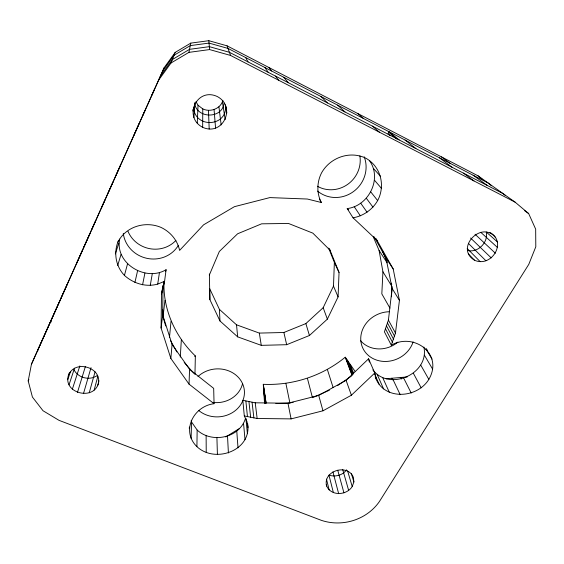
<?xml version="1.0" encoding="UTF-8"?>
<svg xmlns="http://www.w3.org/2000/svg" width="564" height="564" viewBox="0 0 564 564"><rect width="100%" height="100%" fill="white"/><g stroke="black" fill="none" stroke-linecap="round" stroke-linejoin="round"><path stroke-width="0.85" d="M202.666 127.309C182.969 117.22 196.681 86.997 217.218 96.5C236.661 106.666 223.083 136.566 202.666 127.309L202.772 108.901L198.042 105.264L195.948 101.689M247.589 423.317C252.256 450.375 215.272 463.925 196.914 446.653C180.727 430.938 193.656 406.059 214.059 403.711L189.032 384.119L170.857 358.457L161.093 328.036L161.473 294.316L161.931 290.883M161.093 328.036L162.693 314.909L163.038 285.722M196.914 446.653L197.153 430.05L191.556 421.999L191.238 420.286M194.954 374.602L195.356 355.962C175.263 336.687 162.876 309.46 163.997 281.408M191.111 438.383L191.556 421.999M189.314 428.696L189.37 426.997M189.032 384.119L189.56 369.3L172.076 344.392L162.693 314.909M329.461 248.802L339.042 272.454L338.083 296.883L327.36 319.146L309.432 335.502L286.667 344.703L261.266 345.351L237.677 336.863L219.974 320.972L209.893 299.639L209.674 288.627L219.41 309.354L236.52 324.815L259.327 333.091L283.875 332.492L305.871 323.581L323.172 307.704L333.493 286.103L334.367 262.401L328.643 248.111M197.259 123.185L198.042 105.264M373.29 236.866L379.086 250.451L382.928 271.806L381.828 293.872L389.921 308.078M391.465 296.784L392.022 286.561M180.276 357.09L181.333 339.937M193.903 117.502L194.947 102.592M192.867 110.981L192.994 109.444M170.857 358.457L172.076 344.392M169.454 337.646L171.019 321.254M375.18 376.611C382.871 400.553 416.852 398.945 428.837 379.396C443.706 354.009 414.018 332.224 391.289 345.161L384.415 331.829L388.42 320.105L392.121 288.444L386.009 258.058L374.158 236.831M165.696 325.978L163.003 316.792L164.977 300.415M391.289 345.161L395.484 333.063L399.432 300.372L393.2 268.972L376.026 238.614M161.473 294.316L164.582 281.309L166.084 269.719C145.632 282.042 114.668 263.317 119.695 239.122M163.659 284.517L163.99 282.007M162.101 291.017L162.777 285.913M162.827 287.753L163.052 286.061M118.475 240.49C113.42 252.334 115.493 265.996 124.432 275.415C133.414 283.495 145.879 287.428 157.708 284.101L159.471 272.405M150.271 285.306L152.322 273.561M28.2 380.947L31.45 364.224L164.18 67.68L175.207 52.381L190.801 43.111L208.828 40.693L227.073 45.839L478.11 175.869L515.066 202.123L528.665 213.573L535.673 229.167L535.8 246.771L528.778 264.375L379.417 501.53C366.72 519.874 342.299 527.403 321.283 520.318L59.037 420.356L43.026 410.747L32.416 397.056L28.2 380.947L28.891 379.375M37.598 351.478L37.929 349.772L164.18 67.68M50.936 322.178L51.437 319.661M142.572 284.813L144.92 273.075M158.399 80.462L171.019 62.985L188.919 52.367L190.801 43.111M98.883 380.735C96.557 402.717 59.474 393.249 69.435 372.741M97.572 385.741C104.629 368.793 76.239 358.626 68.879 374.376M134.916 282.508L137.567 270.833M202.772 108.901C210.309 112.61 220.623 108.732 222.879 100.47M224.148 103.099C222.301 119.124 196.829 118.856 194.517 103.219M94.16 390.091L97.755 376.625M124.432 275.415L127.499 263.973M89.239 392.798L95.062 371.796M165.64 271.263L166.084 269.719M83.465 393.651L91.023 367.643M117.707 265.475L121.048 254.364M77.451 392.445L85.397 366.48M72.326 389.287L79.827 365.937M377.464 240.757L353.036 217.803L347.212 208.581C368.687 205.973 382.47 178.675 369.49 160.662M115.338 253.927L118.792 243.211M353.036 217.803C363.322 216.054 372.444 209.625 377.654 200.594C385.649 185.478 380.763 166.274 365.465 158.005C349.476 150.532 329.975 157.716 321.522 172.929C316.855 182.116 316.545 193.283 321.318 202.497L307.387 199.029L269.853 197.597L234.427 206.671L203.583 224.824L179.599 250.402C177.526 240.271 170.342 231.804 161.05 227.433C145.399 220.714 125.744 226.474 117.954 242.069M68.998 384.845L74.547 368.193M67.75 379.685L70.563 371.415M352.218 486.563L353.875 481.931L353.402 477.398C347.741 463.058 322.312 470.961 326.676 486.076C331.131 496.355 346.719 495.453 352.218 486.563L347.593 470.855M372.86 369.892C389.231 391.599 429.613 373.96 423.895 347.022M495.1 237.007C480.796 220.411 454.732 248.555 474.486 260.194C491.322 268.034 507.628 242.111 489.876 232.424M197.153 430.05C211.874 443.713 239.622 438.08 245.544 418.255M171.019 62.985L175.207 52.381M209.385 274.929L219.333 251.473L237.613 233.778L261.618 223.823L288.479 223.457L312.844 233.136L330.194 250.367M108.048 193.05L112.976 182.087M115.902 175.489L120.456 165.358M76.401 263.783L82.795 249.549M83.832 247.18L89.887 233.693M91.354 230.323L95.809 220.404M101.316 208.151L105.024 199.889M31.45 364.224L60.01 300.478M60.397 299.547L67.638 283.466M151.815 95.224L154.578 89.098M133.583 135.973L139.364 123.051M142.762 115.514L145.047 110.445M162.615 71.127L174.079 55.244L190.294 45.606L209.04 43.09L228.018 48.434L488.17 183.018L491.484 185.803M160.289 76.274L172.394 59.516L189.539 49.336L209.364 46.664L229.421 52.297L503.06 193.593L505.027 195.25M346.536 469.826C342.693 475.346 335.178 477.264 328.939 475.107L333.402 492.668M248.012 427.519L246.947 421.519L244.304 415.936L242.83 400.285L255.224 402.795L287.971 403.232L318.716 395.42L346.084 380.333L368.581 358.796L374.785 372.987L376.216 379.008M244.304 415.936L257.149 418.495L291.102 418.89L322.989 410.796L351.393 395.216L374.785 372.987M264.551 403.373L263.303 384.31C292.85 385.628 322.34 375.962 345.238 357.223L354.897 371.126M337.737 385.494L351.435 376.082M194.636 356.42L195.356 355.962M225.741 436.959L239.15 428.675M97.523 375.321C90.05 380.947 78.255 378.127 74.004 369.815M313.274 397.345L329.383 390.239M157.708 284.101L164.582 281.309M275.859 403.535L289.896 402.985L293.238 402.202M188.919 52.367L209.618 49.576L230.563 55.441L515.066 202.123M386.129 378.747L407.271 376.928M467.366 250.43C477.743 253.215 488.53 242.485 486.274 232.023L497.42 241.928M524.513 210.605L528.665 213.573M473.125 175.235L487.303 185.457M441.513 156.912L450.34 163.447M463.425 173.127L473.993 180.945M439.483 157.828L452.032 167.247M405.058 140.02L415.915 148.593M189.56 369.3L213.678 388.363L214.059 403.711M399.206 139.964L389.153 131.793L388.011 133.894L390.006 135.543M388.793 132.448L396.816 139.012M478.11 175.869L481.973 179.112M357.71 113.505L363.597 118.574M372.339 126.096L379.424 132.195M480.782 232.326L497.561 247.547M337.61 105.13L344.999 111.975M475.036 234.236L495.389 253.229M347.212 208.581L348.489 209.78M470.58 238.022L491.216 257.896M320.979 96.522L327.494 102.937M468.67 243.662L485.907 260.751M467.225 248.512L480.112 261.597M468.48 253.99L474.486 260.194M373.657 168.728L380.658 176.462M184.188 362.433L193.819 373.319M374.588 180.346L381.588 188.51M283.762 77.275L288.274 82.689M370.844 192L377.654 200.594M269.077 67.595L271.651 71.008M275.493 76.091L278.616 80.222M366.346 198.288L372.959 207.115M264.819 67.468L268.288 72.368M360.706 203.209L367.079 212.219M354.227 206.671L360.333 215.815M386.009 258.058L393.2 268.972M379.086 250.451L387.137 262.817M382.928 271.806L391.564 285.821M392.121 288.444L399.432 300.372M426.405 348.763L427.308 350.258M425.968 348.996L432.066 359.085M424.403 355.186L432.659 369.18M420.751 365.105L428.837 379.396M170.624 340.755L176.885 351.964M245.65 57.556L248.047 61.913M388.42 320.105L395.484 333.063M387.538 323.101L394.56 336.158M413.377 373.269L421.16 387.82M319.386 198.866L321.318 202.497M386.58 326.055L393.552 339.204M385.536 328.96L392.459 342.207M403.789 378.324L411.205 393.045M400.771 377.485L401.533 379.008M393.178 379.91L400.2 394.694M391.825 378.254L392.579 379.847M334.367 262.401L339.042 272.454M382.695 377.619L389.35 392.354M377.133 374.299L383.591 388.941M374.616 373.925L379.184 384.408M382.286 250.627L387.059 261.865M333.493 286.103L338.083 296.883M350.216 364.386L353.621 373.297M348.073 361.298L352.965 374.186M347.628 360.664L352.817 374.334M346.656 359.268L352.422 374.503M345.683 357.865L352.014 374.651M345.238 357.223L352.155 375.589M323.172 307.704L327.36 319.146M227.073 45.839L230.563 55.441M346.084 380.333L351.393 395.216M327.388 369.575L333.148 387.637M351.407 473.718L353.875 481.931M305.871 323.581L309.432 335.502M342.722 469.593L348.658 490.433M318.716 395.42L322.989 410.796M337.744 470.249L343.941 492.858M332.915 471.864L338.661 493.669M307.429 378.43L312.463 397.705M326.486 479.118L329.157 489.947M326.274 484.42L326.676 486.076M368.581 358.796L369.385 362.137M283.875 332.492L286.667 344.703M285.899 383.464L289.896 402.985M287.971 403.232L291.102 418.89M391.416 283.128L391.719 284.841M225.452 105.045L226.862 113.004M259.327 333.091L261.266 345.351M222.47 102.119L225.198 119.561M193.558 107.167C194.481 128.768 227.905 127.104 225.558 105.207M263.303 384.31L266.088 403.063M263.36 385.078L266.011 403.006M263.466 386.756L265.87 403.027M263.628 389.195L265.651 402.964M263.867 392.889L265.39 403.288M264.396 400.969L264.643 402.654M218.938 106.822L221.158 124.912M255.224 402.795L257.149 418.495M252.066 402.28L253.878 417.973M248.95 401.688L250.649 417.374M245.876 401.025L247.455 416.697M245.911 418.375L247.399 433.674M236.52 324.815L237.677 336.863M243.549 423.402L245.023 439.723M208.828 40.693L209.618 49.576M214.066 109.663L215.582 128.141M236.788 431.319L238.008 447.879M227.525 436.254L228.406 452.97M162.636 309.84L163.003 316.792M219.41 309.354L219.974 320.972M208.468 110.424L209.188 129.022M216.921 437.847L217.415 454.633M209.371 274.076L209.893 299.639M206.128 435.711L206.227 452.455M397.867 342.115A26.374 23.688 -24.7 0 1 360.586 340.698M242.605 383.393A26.12 23.364 -4.2 0 1 213.178 402.442M359.874 155.89A28.778 27.608 -45.1 0 1 347.819 184.266A28.778 27.608 -45.1 0 1 317.433 186.282M175.905 240.419A28.581 27.107 16.6 0 1 127.993 231.318M178.316 245.432A29.638 28.01 15.3 0 1 146.816 258.312A29.638 28.01 15.3 0 1 123.29 233.44M364.203 156.792A29.85 28.545 -43.5 0 1 353.522 191.534A29.85 28.545 -43.5 0 1 317.574 191.09M197.992 376.541A27.016 23.998 -4.4 0 1 236.133 375.243A27.016 23.998 -4.4 0 1 236.951 409.168A27.016 23.998 -4.4 0 1 198.81 410.55M413.13 341.918A27.284 24.344 -24.4 0 1 381.624 361.235A27.284 24.344 -24.4 0 1 361.009 335.171A27.284 24.344 -24.4 0 1 389.252 311.737"/></g></svg>
